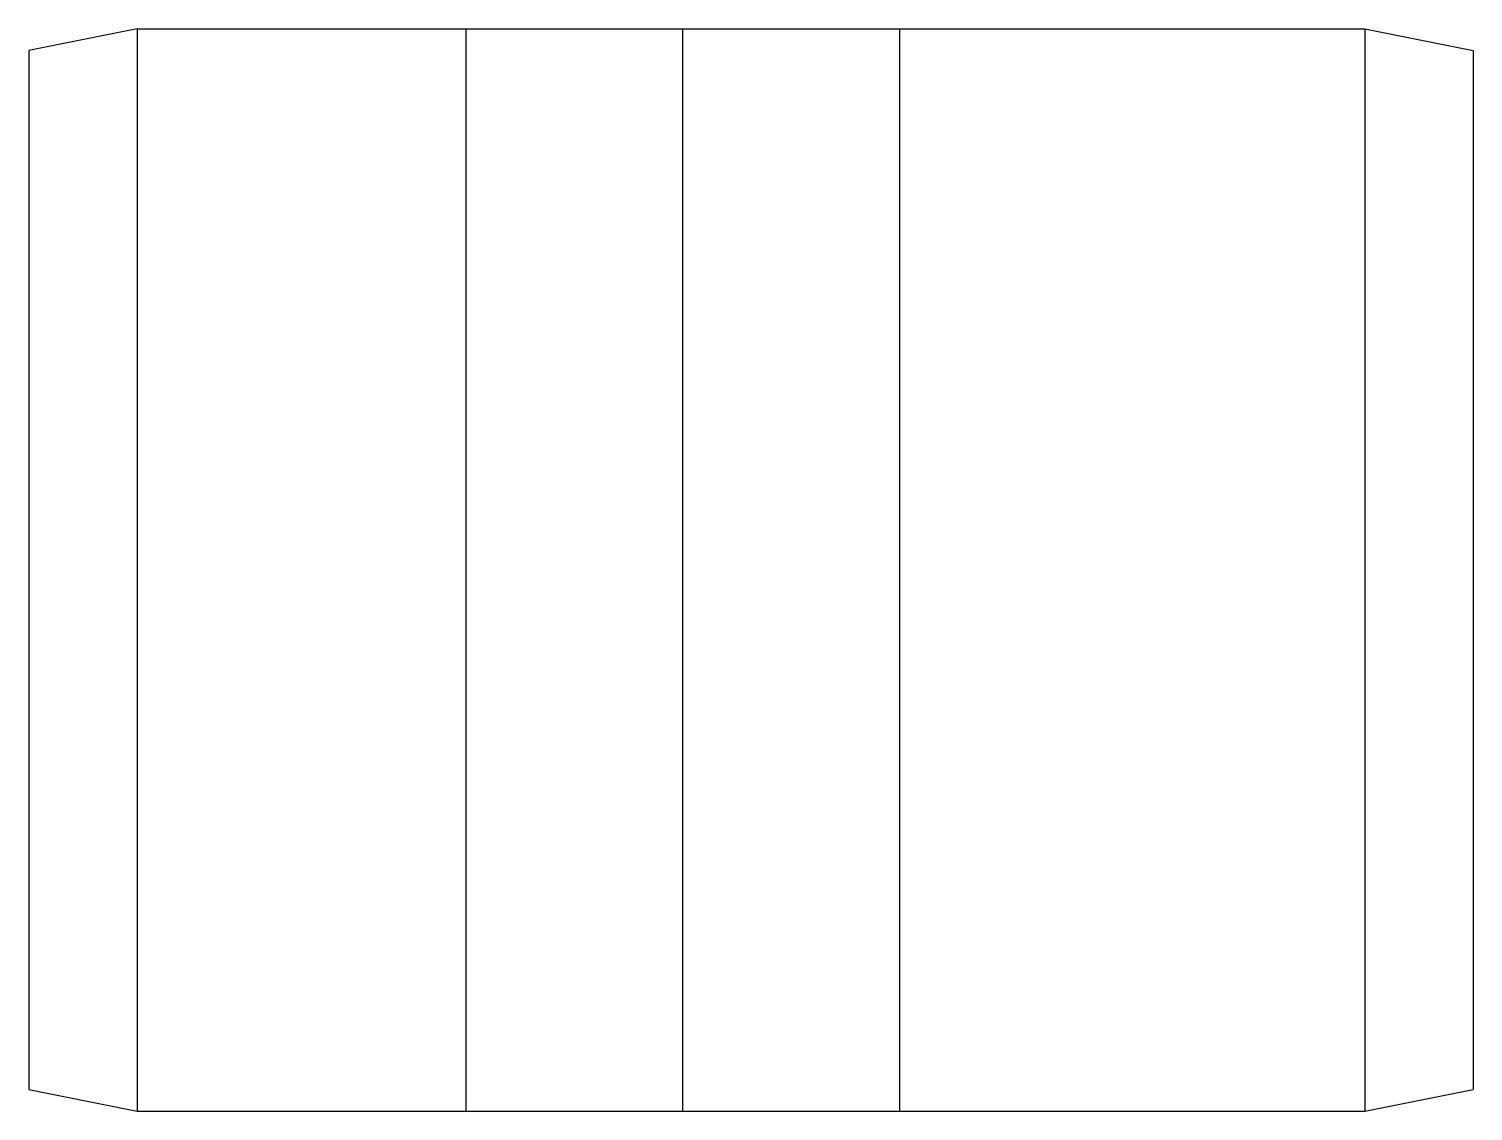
# Model space of a CAD drawing. Header units: millimetres. Extents: x -10 to 123, y 0 to 100.
import ezdxf

# ---------------------------------------------------------------- set-up
doc = ezdxf.new("R2010")
doc.units = ezdxf.units.MM
doc.layers.get('0').update_dxf_attribs({"lineweight": 25})

msp = doc.modelspace()

# ---------------------------------------------------------------- linework, layer by layer
for p, q in [((0, 100), (-10, 98)), ((0, 100), (30.4056, 100)), ((0, 100), (0, 0)), ((30.4056, 0), (30.4056, 100)), ((30.4056, 100), (50.4056, 100)), ((50.4056, 0), (50.4056, 100)), ((50.4056, 100), (70.4056, 100)), ((70.4056, 100), (70.4056, 0)), ((70.4056, 100), (113.4056, 100)), ((113.4056, 100), (113.4056, 0)), ((113.4056, 100), (123.4056, 98)), ((-10, 98), (-10, 2)), ((123.4056, 98), (123.4056, 2)), ((-10, 2), (0, 0)), ((113.4056, 0), (123.4056, 2)), ((0, 0), (30.4056, 0)), ((30.4056, 0), (50.4056, 0)), ((50.4056, 0), (70.4056, 0)), ((70.4056, 0), (113.4056, 0))]:
    msp.add_line(p, q)

doc.saveas('drawing.dxf')
